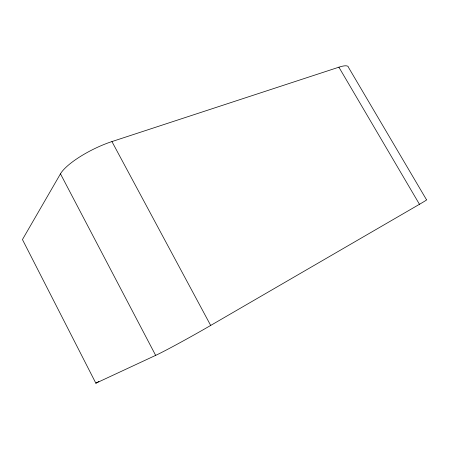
<?xml version="1.0" encoding="UTF-8"?>
<svg xmlns="http://www.w3.org/2000/svg" width="449" height="449" viewBox="0 0 449 449"><rect width="100%" height="100%" fill="white"/><g stroke="black" fill="none" stroke-linecap="round" stroke-linejoin="round"><path stroke-width="0.67" d="M60.469 173.83L22.45 239.553L95.856 383.205L155.651 355.372A44.765 1.386 -29.2 0 0 210.676 325.441L419.467 204.295A34.775 0.803 -28.6 0 0 426.516 199.766L348.503 67.417A33.928 6.993 -31.6 0 0 338.894 67.187L111.93 141.575A43.362 11.899 -26.5 0 0 60.469 173.83L155.651 355.372M95.856 383.205L98.892 381.465M338.894 67.187L419.467 204.295M111.93 141.575L210.676 325.441"/></g></svg>
